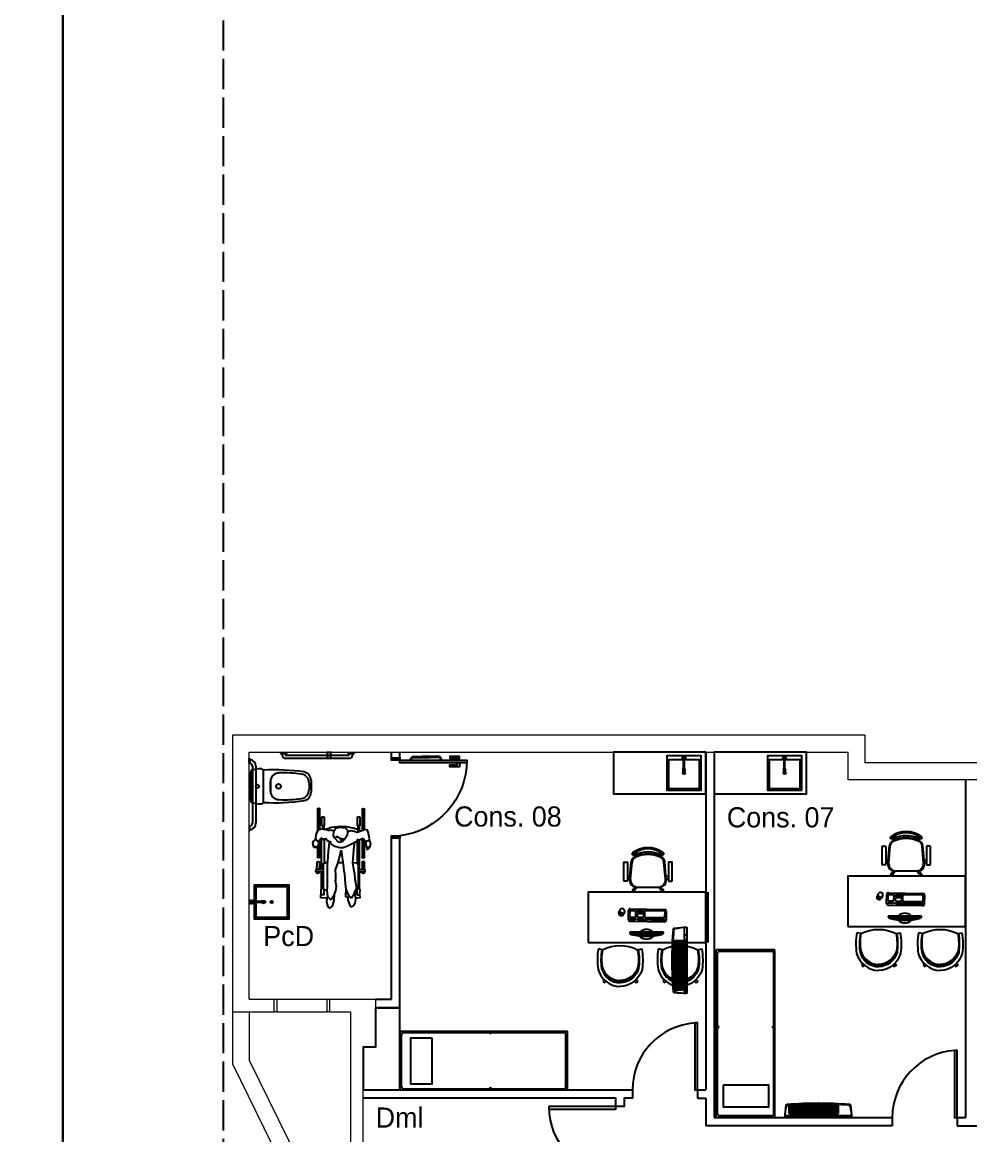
# Model space of a CAD drawing. Extents: x 741 to 1339, y 725 to 848.
# Drawn here: x 1091.43 to 1102.73, y 794.77 to 808.04 of the extents above; entities that cross this region are included whole.
import ezdxf

# ---------------------------------------------------------------- set-up
doc = ezdxf.new("R2010")
doc.units = 0
doc.header["$MEASUREMENT"] = 0
doc.linetypes.add('ACAD_ISO02W100', pattern=[15, 12, -3])
doc.linetypes.add('CONTINU', pattern=[0])
doc.layers.get('0').update_dxf_attribs({"linetype": 'CONTINUOUS'})
for name, color, linetype in [('5', 5, 'CONTINUOUS'), ('Aberturas', 7, 'CONTINUOUS'), ('Cotas', 7, 'CONTINUOUS'), ('Esquadrias', 7, 'CONTINUOUS'), ('Lay Out', 31, 'CONTINUOUS'), ('Layout', 31, 'CONTINUOUS'), ('PAREDES', 7, 'CONTINUOUS'), ('Plantas', 7, 'CONTINUOUS'), ('Prancha', 7, 'CONTINUOUS'), ('Textos', 7, 'CONTINUOUS')]:
    doc.layers.add(name, color=color, linetype=linetype)
doc.layers.add('MARGEM', color=7, linetype='CONTINUOUS', plot=False)
doc.styles.add('PADRAO MK', font='AVGARDN.TTF')

# ---------------------------------------------------------------- blocks, each defined once
blk = doc.blocks.new('A$C4E226C7C')
at = {"layer": 'Lay Out'}
for p, q in [((0, 0), (0.004, 0)), ((0.004, 0), (0.008, 0.002)), ((0.008, 0.002), (0.011, 0.004)), ((0.011, 0.004), (0.015, 0.006)), ((0.015, 0.006), (0.017, 0.01)), ((0.017, 0.01), (0.02, 0.014)), ((0.02, 0.014), (0.021, 0.018)), ((0.021, 0.018), (0.023, 0.014)), ((0.023, 0.014), (0.025, 0.01)), ((0.025, 0.01), (0.028, 0.006)), ((0.028, 0.006), (0.031, 0.004)), ((0.031, 0.004), (0.035, 0.002)), ((0.035, 0.002), (0.038, 0)), ((0.038, 0), (0.042, 0))]:
    blk.add_line(p, q, dxfattribs=at)
blk = doc.blocks.new('A$C3BFA15C2')
at = {"layer": 'Lay Out'}
for p, q in [((0, 0.7), (2, 0.7)), ((0, 0.7), (0, 0)), ((0.021, 0.667), (0.02, 0.662)), ((0.023, 0.671), (0.021, 0.667)), ((0.025, 0.675), (0.023, 0.671)), ((0.028, 0.679), (0.025, 0.675)), ((0.031, 0.681), (0.028, 0.679)), ((0.035, 0.683), (0.031, 0.681)), ((0.039, 0.685), (0.035, 0.683)), ((0.043, 0.685), (0.039, 0.685)), ((0.043, 0.685), (1.058, 0.685)), ((1.101, 0.685), (1.959, 0.685)), ((1.963, 0.685), (1.959, 0.685)), ((1.966, 0.683), (1.963, 0.685)), ((1.97, 0.681), (1.966, 0.683)), ((1.973, 0.679), (1.97, 0.681)), ((1.976, 0.675), (1.973, 0.679)), ((1.978, 0.671), (1.976, 0.675)), ((1.98, 0.667), (1.978, 0.671)), ((1.981, 0.662), (1.98, 0.667)), ((2, 0), (2, 0.7)), ((0.02, 0.662), (0.02, 0.657)), ((0.02, 0.041), (0.02, 0.657)), ((0.385, 0.083), (0.385, 0.616)), ((1.981, 0.657), (1.981, 0.662)), ((1.981, 0.041), (1.981, 0.657)), ((0.02, 0.041), (0.02, 0.037)), ((0.02, 0.037), (0.021, 0.032)), ((0.021, 0.032), (0.023, 0.028)), ((0.023, 0.028), (0.025, 0.024)), ((0.025, 0.024), (0.028, 0.02)), ((0.028, 0.02), (0.031, 0.018)), ((0.031, 0.018), (0.035, 0.016)), ((0.035, 0.016), (0.039, 0.014)), ((0.039, 0.014), (0.043, 0.014)), ((0.043, 0.014), (1.058, 0.014)), ((1.058, 0.014), (1.062, 0.014)), ((1.062, 0.014), (1.066, 0.016)), ((1.066, 0.016), (1.07, 0.018)), ((1.07, 0.018), (1.073, 0.02)), ((1.073, 0.02), (1.076, 0.024)), ((1.076, 0.024), (1.078, 0.028)), ((1.078, 0.028), (1.08, 0.032)), ((1.08, 0.032), (1.081, 0.028)), ((1.081, 0.028), (1.083, 0.024)), ((1.083, 0.024), (1.086, 0.02)), ((1.086, 0.02), (1.09, 0.018)), ((1.09, 0.018), (1.093, 0.016)), ((1.093, 0.016), (1.097, 0.014)), ((1.097, 0.014), (1.101, 0.014)), ((1.101, 0.014), (1.959, 0.014)), ((1.959, 0.014), (1.963, 0.014)), ((1.963, 0.014), (1.966, 0.016)), ((1.966, 0.016), (1.97, 0.018)), ((1.97, 0.018), (1.973, 0.02)), ((1.973, 0.02), (1.976, 0.024)), ((1.976, 0.024), (1.978, 0.028)), ((1.978, 0.028), (1.98, 0.032)), ((1.98, 0.032), (1.981, 0.037)), ((1.981, 0.037), (1.981, 0.041)), ((0, 0), (2, 0))]:
    blk.add_line(p, q, dxfattribs=at)
blk.add_lwpolyline([(0.385, 0.616), (0.125, 0.616), (0.125, 0.072), (0.385, 0.072)], close=True, dxfattribs=at)
at = {"layer": 'Cotas', "color": 8, "xscale": -1, "rotation": 180}
blk.add_blockref('A$C4E226C7C', (1.058, 0.685), dxfattribs=at)
blk = doc.blocks.new('A$C02FB38B1')
at = {"layer": 'Layout'}
for p, q in [((0.173, 0.572), (0.173, 0.537)), ((0.393, 0.577), (0.178, 0.577)), ((0.178, 0.532), (0.393, 0.532)), ((0.34, 0.503), (0.34, 0.532)), ((0.37, 0.505), (0.37, 0.532)), ((0.398, 0.537), (0.398, 0.572)), ((0.386, 0.507), (0.168, 0.488)), ((0.376, 0.497), (0.172, 0.478)), ((0.47, 0.435), (0.489, 0.451)), ((0.47, 0.416), (0.499, 0.44)), ((0.47, 0.149), (0.47, 0.428)), ((0.489, 0.451), (0.49, 0.45)), ((0.496, 0.46), (0.514, 0.475)), ((0.497, 0.441), (0.499, 0.44)), ((0.508, 0.445), (0.526, 0.46)), ((0.074, 0.306), (0.05, 0.306)), ((0.074, 0.271), (0.05, 0.271)), ((0.47, 0.161), (0.499, 0.137)), ((0.47, 0.141), (0.489, 0.125)), ((0.497, 0.135), (0.499, 0.137)), ((0.386, 0.069), (0.168, 0.089)), ((0.376, 0.08), (0.172, 0.099)), ((0.173, 0.005), (0.173, 0.04)), ((0.178, 0.045), (0.393, 0.045)), ((0.393, 0), (0.178, 0)), ((0.34, 0.073), (0.34, 0.045)), ((0.37, 0.071), (0.37, 0.045)), ((0.398, 0.04), (0.398, 0.005)), ((0.489, 0.125), (0.49, 0.127)), ((0.496, 0.117), (0.514, 0.102)), ((0.508, 0.131), (0.526, 0.116))]:
    blk.add_line(p, q, dxfattribs=at)
for centre in [(0.497, 0.448), (0.497, 0.128)]:
    blk.add_circle(centre, 0.005, dxfattribs=at)
for centre, radius, start, end in [((0.178, 0.572), 0.005, 90, 180), ((0.178, 0.537), 0.005, 180, 270), ((0.393, 0.572), 0.005, 0, 90), ((0.393, 0.537), 0.005, 270, 0), ((0.305, 0.288), 0.305, 144.1238, 215.8762), ((0.305, 0.288), 0.29, 144.1442, 215.8558), ((0.305, 0.288), 0.29, 144.1442, 215.8558), ((0.412, 0.288), 0.362, 153.2374, 206.7626), ((0.412, 0.288), 0.362, 153.2374, 206.7626), ((0.08, 0.451), 0.0275, 115.1455, 143.4571), ((0.074, 0.47), 0.00782, 299.8109, 135.3255), ((0.08, 0.451), 0.0125, 115.1455, 143.1301), ((0.08, 0.451), 0.0125, 115.1455, 143.1301), ((0.436, 0.288), 0.362, 153.6047, 206.3953), ((0.079, 0.453), 0.01, 350.3294, 115.1455), ((0.079, 0.453), 0.01, 350.3294, 115.1455), ((0.445, 0.288), 0.362, 155.7361, 204.2639), ((0.174, 0.418), 0.07, 95.1212, 153.6047), ((0.178, 0.408), 0.07, 95.2999, 155.7361), ((0.381, 0.408), 0.0887, 5.5925, 93.2522), ((0.39, 0.428), 0.08, 0, 92.5692), ((0.498, 0.449), 0.0075, 171.6405, 268.0199), ((0.511, 0.46), 0.015, 231.4636, 207.2839), ((0.178, 0.168), 0.07, 204.2639, 264.7001), ((0.381, 0.168), 0.0887, 266.7478, 354.4075), ((0.39, 0.149), 0.08, 267.4308, 0), ((0.498, 0.128), 0.0075, 91.9801, 188.3595), ((0.08, 0.126), 0.0275, 216.5429, 244.8545), ((0.074, 0.106), 0.00782, 224.6745, 60.1891), ((0.08, 0.126), 0.0125, 216.8699, 244.8545), ((0.08, 0.126), 0.0125, 216.8699, 244.8545), ((0.079, 0.124), 0.01, 244.8545, 9.6706), ((0.079, 0.124), 0.01, 244.8545, 9.6706), ((0.174, 0.158), 0.07, 206.3953, 264.8788), ((0.178, 0.04), 0.005, 90, 180), ((0.178, 0.005), 0.005, 180, 270), ((0.393, 0.04), 0.005, 0, 90), ((0.393, 0.005), 0.005, 270, 0), ((0.511, 0.117), 0.015, 152.7161, 128.5364)]:
    blk.add_arc(centre, radius, start, end, dxfattribs=at)
blk = doc.blocks.new('computerr')
at = {"layer": 'Lay Out', "ltscale": 0.6}
h = blk.add_hatch(dxfattribs=at)
h.set_pattern_fill('ANSI31', color=256, scale=0.07, angle=45, style=0)
h.set_pattern_definition([(90, (8.432981, 4.289497), (-0.00875, 9e-19), [])])
h.paths.add_polyline_path([(36.256, -1.485), (36.629, -1.485, 0.133994)])
for p, q in [((36.242, -1.5), (36.256, -1.485)), ((36.642, -1.5), (36.242, -1.5)), ((36.242, -1.5), (36.242, -1.51)), ((36.242, -1.51), (36.642, -1.51)), ((36.256, -1.485), (36.629, -1.485)), ((36.642, -1.5), (36.629, -1.485)), ((36.642, -1.51), (36.642, -1.5)), ((36.207, -1.762), (36.209, -1.651)), ((36.225, -1.764), (36.227, -1.681)), ((36.227, -1.666), (36.227, -1.652)), ((36.227, -1.652), (36.552, -1.658)), ((36.552, -1.672), (36.227, -1.666)), ((36.227, -1.681), (36.465, -1.685)), ((36.23, -1.632), (36.64, -1.639)), ((36.465, -1.685), (36.464, -1.768)), ((36.48, -1.731), (36.481, -1.686)), ((36.481, -1.686), (36.552, -1.687)), ((36.552, -1.687), (36.551, -1.732)), ((36.552, -1.658), (36.552, -1.672)), ((36.574, -1.768), (36.575, -1.687)), ((36.575, -1.673), (36.576, -1.658)), ((36.642, -1.674), (36.575, -1.673)), ((36.575, -1.687), (36.642, -1.689)), ((36.576, -1.658), (36.642, -1.66)), ((36.642, -1.689), (36.64, -1.77)), ((36.642, -1.66), (36.642, -1.674)), ((36.659, -1.66), (36.657, -1.77)), ((36.707, -1.75), (36.72, -1.725)), ((36.749, -1.708), (36.733, -1.74)), ((36.768, -1.717), (36.753, -1.749)), ((36.464, -1.768), (36.225, -1.764)), ((36.637, -1.79), (36.227, -1.782)), ((36.551, -1.732), (36.48, -1.731)), ((36.48, -1.745), (36.551, -1.746)), ((36.48, -1.745), (36.48, -1.769)), ((36.55, -1.77), (36.48, -1.769)), ((36.551, -1.746), (36.55, -1.77)), ((36.64, -1.77), (36.574, -1.768)), ((36.77, -1.758), (36.716, -1.732)), ((36.761, -1.776), (36.773, -1.751))]:
    blk.add_line(p, q, dxfattribs=at)
for centre, radius, start, end in [((36.411, -1.497), 0.059, 137.5629, 145.9179), ((36.442, -1.543), 0.114, 48.6233, 131.3767), ((36.474, -1.497), 0.059, 34.0821, 42.4371), ((36.442, -2.169), 0.709, 74.7363, 105.2637), ((36.411, -1.476), 0.059, 215.2227, 222.4371), ((36.442, -1.43), 0.114, 228.6233, 311.3767), ((36.474, -1.476), 0.059, 317.5629, 324.7773), ((36.474, -1.497), 0.059, 19.4175, 20.0563), ((36.229, -1.652), 0.02, 88.9518, 178.9518), ((36.639, -1.659), 0.02, 358.9518, 88.9518), ((36.746, -1.738), 0.03, 334.0346, 154.0346), ((36.227, -1.762), 0.02, 178.9518, 268.9518), ((36.637, -1.77), 0.02, 268.9518, 358.9518), ((36.734, -1.763), 0.03, 154.0346, 334.0346)]:
    blk.add_arc(centre, radius, start, end, dxfattribs=at)
blk = doc.blocks.new('2536')
at = {"layer": 'Lay Out', "ltscale": 0.6}
for p, q in [((34.247, -29.07), (34.231, -29.054)), ((34.267, -29.052), (34.253, -29.035)), ((34.614, -29.052), (34.627, -29.035)), ((34.634, -29.07), (34.649, -29.054)), ((34.288, -29.112), (34.282, -29.106)), ((34.304, -29.098), (34.298, -29.091)), ((34.576, -29.098), (34.582, -29.091)), ((34.592, -29.112), (34.599, -29.106)), ((34.226, -29.43), (34.177, -29.441)), ((34.645, -29.43), (34.694, -29.441))]:
    blk.add_line(p, q, dxfattribs=at)
for points in [[(34.177, -29.441, -0.08651), (34.174, -29.194, -0.333303), (34.435, -28.991, -0.330827)], [(34.219, -29.431, -0.084492), (34.216, -29.205, -0.332034), (34.436, -29.034, -0.328672)], [(34.212, -29.336, -0.041347), (34.223, -29.226, -0.331795), (34.436, -29.061, 138.320634)], [(34.226, -29.43, -0.084125), (34.223, -29.206, -0.331795), (34.436, -29.041, 139.306789)], [(34.231, -29.054, -0.024394), (34.253, -29.035, -0.334398)], [(34.652, -29.431, 0.084492), (34.656, -29.205, 0.332034), (34.436, -29.034, 0.328672)], [(34.645, -29.43, 0.084125), (34.649, -29.206, 0.331795), (34.436, -29.041, -139.306841)], [(34.66, -29.336, 0.041347), (34.649, -29.226, 0.331795), (34.436, -29.061, -138.320634)], [(34.694, -29.441, 0.08651), (34.698, -29.194, 0.333303), (34.437, -28.991, 0.330827)], [(34.649, -29.054, 0.024394), (34.627, -29.035, 0.334398)], [(34.288, -29.112, -0.017746), (34.304, -29.098, -0.334398)], [(34.592, -29.112, 0.017746), (34.576, -29.098, 0.334398)], [(34.226, -29.43, 0.240642), (34.645, -29.43, 0.685149)]]:
    blk.add_lwpolyline(points, format="xyb", dxfattribs=at)
blk = doc.blocks.new('cad')
at = {"layer": 'Lay Out'}
for p, q in [((3154.795, 1102.548), (3154.811, 1102.605)), ((3154.811, 1102.605), (3154.824, 1102.617)), ((3154.824, 1102.617), (3154.835, 1102.618)), ((3154.835, 1102.618), (3154.852, 1102.604)), ((3154.852, 1102.604), (3154.868, 1102.585)), ((3155.068, 1102.577), (3155.083, 1102.598)), ((3155.083, 1102.598), (3155.097, 1102.602)), ((3155.097, 1102.602), (3155.12, 1102.589)), ((3155.12, 1102.589), (3155.136, 1102.56)), ((3154.726, 1102.495), (3154.727, 1102.459)), ((3154.727, 1102.495), (3154.803, 1102.492)), ((3154.765, 1102.46), (3154.727, 1102.459)), ((3154.729, 1102.459), (3154.728, 1102.398)), ((3154.765, 1102.46), (3154.764, 1102.401)), ((3154.799, 1102.499), (3154.795, 1102.548)), ((3154.798, 1102.407), (3154.806, 1102.479)), ((3154.807, 1102.48), (3154.799, 1102.499)), ((3154.806, 1102.479), (3154.84, 1102.518)), ((3154.84, 1102.518), (3154.86, 1102.505)), ((3154.86, 1102.505), (3154.881, 1102.471)), ((3154.868, 1102.585), (3154.885, 1102.529)), ((3154.881, 1102.471), (3154.906, 1102.413)), ((3154.885, 1102.529), (3154.882, 1102.47)), ((3154.884, 1102.518), (3154.887, 1102.457)), ((3155.029, 1102.49), (3155.025, 1102.483)), ((3155.025, 1102.483), (3155.025, 1102.451)), ((3155.051, 1102.492), (3155.029, 1102.49)), ((3155.033, 1102.414), (3155.059, 1102.476)), ((3155.049, 1102.495), (3155.05, 1102.523)), ((3155.059, 1102.474), (3155.049, 1102.495)), ((3155.05, 1102.523), (3155.068, 1102.577)), ((3155.059, 1102.476), (3155.09, 1102.497)), ((3155.09, 1102.497), (3155.118, 1102.455)), ((3155.138, 1102.468), (3155.132, 1102.428)), ((3155.136, 1102.56), (3155.142, 1102.514)), ((3155.142, 1102.514), (3155.138, 1102.468)), ((3155.191, 1102.5), (3155.141, 1102.497)), ((3155.159, 1102.462), (3155.158, 1102.402)), ((3155.159, 1102.462), (3155.189, 1102.462)), ((3155.189, 1102.454), (3155.191, 1102.5)), ((3154.728, 1102.398), (3154.735, 1102.387)), ((3154.734, 1102.389), (3154.734, 1102.188)), ((3154.735, 1102.387), (3154.752, 1102.383)), ((3154.752, 1102.384), (3154.76, 1102.387)), ((3154.752, 1102.094), (3154.752, 1102.384)), ((3154.76, 1102.387), (3154.764, 1102.401)), ((3154.764, 1102.401), (3154.798, 1102.402)), ((3154.8, 1102.369), (3154.798, 1102.407)), ((3154.802, 1102.185), (3154.8, 1102.369)), ((3154.914, 1102.356), (3154.902, 1102.294)), ((3154.906, 1102.413), (3154.914, 1102.356)), ((3155.01, 1102.211), (3155.018, 1102.329)), ((3155.018, 1102.329), (3155.024, 1102.389)), ((3155.024, 1102.389), (3155.033, 1102.414)), ((3155.025, 1102.451), (3155.029, 1102.402)), ((3155.118, 1102.455), (3155.137, 1102.419)), ((3155.154, 1102.38), (3155.135, 1102.277)), ((3155.137, 1102.419), (3155.149, 1102.388)), ((3155.143, 1102.404), (3155.158, 1102.405)), ((3155.149, 1102.388), (3155.154, 1102.38)), ((3155.158, 1102.402), (3155.165, 1102.388)), ((3155.165, 1102.388), (3155.177, 1102.386)), ((3155.171, 1102.093), (3155.171, 1102.388)), ((3155.177, 1102.386), (3155.191, 1102.393)), ((3155.191, 1102.393), (3155.189, 1102.456)), ((3155.189, 1102.392), (3155.189, 1102.188)), ((3154.675, 1102.192), (3154.675, 1102.188)), ((3154.704, 1102.188), (3154.704, 1102.194)), ((3154.904, 1102.223), (3154.899, 1102.164)), ((3154.902, 1102.294), (3154.904, 1102.283)), ((3154.904, 1102.283), (3154.904, 1102.223)), ((3155, 1102.178), (3155.01, 1102.211)), ((3155.131, 1102.215), (3155.124, 1102.18)), ((3155.137, 1102.26), (3155.131, 1102.215)), ((3155.135, 1102.277), (3155.137, 1102.26)), ((3155.22, 1102.188), (3155.22, 1102.192)), ((3155.248, 1102.192), (3155.248, 1102.188)), ((3154.668, 1102.188), (3154.67, 1102.158)), ((3154.752, 1102.188), (3154.668, 1102.188)), ((3154.735, 1102.158), (3154.67, 1102.158)), ((3154.677, 1102.158), (3154.681, 1102.076)), ((3154.709, 1102.077), (3154.705, 1102.158)), ((3154.735, 1102.158), (3154.735, 1101.79)), ((3154.743, 1102.093), (3154.735, 1102.089)), ((3154.756, 1102.093), (3154.743, 1102.093)), ((3154.765, 1102.089), (3154.756, 1102.093)), ((3154.765, 1101.801), (3154.765, 1102.089)), ((3154.801, 1102.079), (3154.765, 1102.079)), ((3154.8, 1102.082), (3154.802, 1102.185)), ((3154.806, 1102.065), (3154.8, 1102.082)), ((3154.813, 1101.94), (3154.806, 1102.065)), ((3154.899, 1102.164), (3154.931, 1102.075)), ((3154.989, 1102.079), (3154.93, 1102.079)), ((3154.931, 1102.075), (3154.954, 1101.999)), ((3154.97, 1101.928), (3154.995, 1102.129)), ((3154.995, 1102.129), (3155, 1102.178)), ((3155.124, 1102.18), (3155.108, 1102.079)), ((3155.159, 1102.081), (3155.108, 1102.08)), ((3155.108, 1102.079), (3155.123, 1101.88)), ((3155.159, 1102.089), (3155.167, 1102.093)), ((3155.159, 1101.81), (3155.159, 1102.089)), ((3155.167, 1102.093), (3155.18, 1102.093)), ((3155.171, 1102.188), (3155.255, 1102.188)), ((3155.18, 1102.093), (3155.189, 1102.089)), ((3155.189, 1102.158), (3155.255, 1102.158)), ((3155.189, 1102.158), (3155.189, 1101.808)), ((3155.22, 1102.075), (3155.22, 1102.158)), ((3155.248, 1102.158), (3155.248, 1102.075)), ((3155.255, 1102.188), (3155.255, 1102.158)), ((3154.686, 1101.886), (3154.686, 1102.004)), ((3154.715, 1102.004), (3154.715, 1101.8)), ((3154.822, 1101.882), (3154.813, 1101.94)), ((3154.954, 1101.999), (3154.97, 1101.928)), ((3155.218, 1101.797), (3155.218, 1102.007)), ((3155.247, 1102.007), (3155.247, 1101.811)), ((3154.642, 1101.894), (3154.631, 1101.845)), ((3154.631, 1101.845), (3154.637, 1101.82)), ((3154.637, 1101.82), (3154.665, 1101.787)), ((3154.652, 1101.899), (3154.642, 1101.894)), ((3154.665, 1101.881), (3154.652, 1101.899)), ((3154.671, 1101.887), (3154.665, 1101.881)), ((3154.665, 1101.787), (3154.671, 1101.807)), ((3154.686, 1101.904), (3154.671, 1101.9)), ((3154.671, 1101.9), (3154.671, 1101.887)), ((3154.671, 1101.807), (3154.686, 1101.82)), ((3154.697, 1101.853), (3154.686, 1101.888)), ((3154.686, 1101.82), (3154.698, 1101.822)), ((3154.693, 1101.821), (3154.697, 1101.853)), ((3154.728, 1101.784), (3154.698, 1101.822)), ((3154.765, 1101.807), (3154.727, 1101.785)), ((3154.762, 1101.802), (3154.743, 1101.794)), ((3154.786, 1101.792), (3154.762, 1101.802)), ((3154.803, 1101.812), (3154.781, 1101.787)), ((3154.823, 1101.824), (3154.803, 1101.812)), ((3154.827, 1101.826), (3154.822, 1101.884)), ((3154.848, 1101.833), (3154.823, 1101.824)), ((3154.858, 1101.863), (3154.841, 1101.831)), ((3154.893, 1101.886), (3154.858, 1101.863)), ((3154.953, 1101.898), (3154.893, 1101.886)), ((3154.935, 1101.833), (3154.893, 1101.785)), ((3154.955, 1101.835), (3154.935, 1101.833)), ((3154.993, 1101.899), (3154.953, 1101.898)), ((3154.974, 1101.828), (3154.955, 1101.835)), ((3154.982, 1101.797), (3154.955, 1101.789)), ((3154.993, 1101.816), (3154.974, 1101.828)), ((3155.004, 1101.795), (3154.982, 1101.797)), ((3155.038, 1101.886), (3154.993, 1101.899)), ((3155.011, 1101.792), (3154.993, 1101.816)), ((3155.016, 1101.79), (3155.004, 1101.795)), ((3155.13, 1101.835), (3155.038, 1101.886)), ((3155.122, 1101.884), (3155.133, 1101.833)), ((3155.154, 1101.817), (3155.13, 1101.835)), ((3155.169, 1101.794), (3155.154, 1101.817)), ((3155.182, 1101.81), (3155.16, 1101.81)), ((3155.233, 1101.79), (3155.182, 1101.81)), ((3155.259, 1101.828), (3155.233, 1101.79)), ((3155.291, 1101.817), (3155.259, 1101.828)), ((3155.263, 1101.866), (3155.275, 1101.898)), ((3155.264, 1101.827), (3155.263, 1101.866)), ((3155.275, 1101.898), (3155.276, 1101.917)), ((3155.276, 1101.917), (3155.288, 1101.921)), ((3155.292, 1101.915), (3155.288, 1101.921)), ((3155.304, 1101.804), (3155.291, 1101.817)), ((3155.292, 1101.915), (3155.295, 1101.887)), ((3155.295, 1101.887), (3155.306, 1101.887)), ((3155.297, 1101.903), (3155.315, 1101.882)), ((3155.321, 1101.841), (3155.303, 1101.805)), ((3155.303, 1101.805), (3155.306, 1101.79)), ((3155.315, 1101.882), (3155.321, 1101.841)), ((3154.665, 1101.787), (3154.669, 1101.743)), ((3154.669, 1101.743), (3154.696, 1101.687)), ((3154.686, 1101.44), (3154.686, 1101.708)), ((3154.696, 1101.687), (3154.737, 1101.674)), ((3154.715, 1101.681), (3154.715, 1101.44)), ((3154.737, 1101.674), (3154.822, 1101.69)), ((3154.744, 1101.638), (3154.744, 1101.675)), ((3154.761, 1101.638), (3154.761, 1101.679)), ((3154.855, 1101.659), (3154.784, 1101.683)), ((3154.813, 1101.692), (3154.847, 1101.685)), ((3154.847, 1101.685), (3154.885, 1101.696)), ((3154.893, 1101.785), (3154.876, 1101.756)), ((3154.876, 1101.756), (3154.88, 1101.703)), ((3154.88, 1101.703), (3154.906, 1101.666)), ((3154.904, 1101.776), (3154.887, 1101.774)), ((3154.923, 1101.765), (3154.904, 1101.776)), ((3154.906, 1101.666), (3154.951, 1101.653)), ((3154.955, 1101.789), (3154.923, 1101.765)), ((3155.012, 1101.657), (3155.029, 1101.675)), ((3155.039, 1101.751), (3155.016, 1101.79)), ((3155.029, 1101.675), (3155.045, 1101.688)), ((3155.107, 1101.664), (3155.034, 1101.651)), ((3155.044, 1101.714), (3155.039, 1101.751)), ((3155.045, 1101.688), (3155.044, 1101.714)), ((3155.086, 1101.699), (3155.044, 1101.709)), ((3155.127, 1101.704), (3155.086, 1101.699)), ((3155.169, 1101.682), (3155.107, 1101.664)), ((3155.164, 1101.72), (3155.127, 1101.704)), ((3155.172, 1101.712), (3155.164, 1101.72)), ((3155.169, 1101.639), (3155.169, 1101.716)), ((3155.26, 1101.682), (3155.172, 1101.712)), ((3155.185, 1101.638), (3155.185, 1101.708)), ((3155.218, 1101.444), (3155.218, 1101.697)), ((3155.247, 1101.687), (3155.247, 1101.444)), ((3155.28, 1101.691), (3155.26, 1101.682)), ((3155.292, 1101.708), (3155.28, 1101.691)), ((3155.306, 1101.79), (3155.292, 1101.708)), ((3154.738, 1101.638), (3154.738, 1101.529)), ((3154.766, 1101.638), (3154.738, 1101.638)), ((3154.738, 1101.529), (3154.766, 1101.529)), ((3154.766, 1101.529), (3154.766, 1101.638)), ((3154.96, 1101.647), (3154.855, 1101.659)), ((3154.951, 1101.653), (3154.979, 1101.653)), ((3155.034, 1101.651), (3154.96, 1101.647)), ((3154.979, 1101.653), (3154.993, 1101.657)), ((3154.993, 1101.657), (3155.012, 1101.657)), ((3155.163, 1101.638), (3155.163, 1101.529)), ((3155.191, 1101.638), (3155.163, 1101.638)), ((3155.163, 1101.529), (3155.191, 1101.529)), ((3155.191, 1101.529), (3155.191, 1101.638))]:
    blk.add_line(p, q, dxfattribs=at)
for centre, radius, start, end in [((3154.689, 1102.193), 0.0142, 2.6629, 182.6629), ((3155.234, 1102.192), 0.0142, 0, 180), ((3154.695, 1102.076), 0.0142, 182.6629, 2.6629), ((3155.234, 1102.075), 0.0142, 180, 0), ((3154.701, 1102.004), 0.0146, 0, 180), ((3155.233, 1102.007), 0.0146, 0, 180), ((3154.701, 1101.44), 0.0146, 180, 0), ((3155.233, 1101.444), 0.0146, 180, 0)]:
    blk.add_arc(centre, radius, start, end, dxfattribs=at)
blk.add_point((3154.965, 1101.807), dxfattribs=at)
blk = doc.blocks.new('03')
at = {"layer": 'Lay Out'}
for p, q in [((589.03, -874.521), (589.082, -874.521)), ((589.03, -874.561), (589.082, -874.561))]:
    blk.add_line(p, q, dxfattribs=at)
blk.add_lwpolyline([(589.082, -874.517), (589.088, -874.517), (589.088, -874.565), (589.082, -874.565)], close=True, dxfattribs=at)
at = {"layer": 'Lay Out', "color": 3}
blk.add_circle((589.03, -874.541), 0.02, dxfattribs=at)
blk = doc.blocks.new('kk')
at = {"layer": 'Lay Out'}
for p, q in [((968.187, 638.084), (968.187, 637.32)), ((968.243, 638.122), (968.224, 638.122)), ((968.224, 638.084), (968.224, 637.32)), ((968.243, 638.084), (968.224, 638.084)), ((968.262, 638.14), (968.243, 638.14)), ((968.243, 638.14), (968.243, 638.065)), ((968.262, 638.14), (968.243, 638.14)), ((968.262, 638.065), (968.243, 638.065)), ((968.262, 638.065), (968.243, 638.065)), ((968.243, 637.32), (968.224, 637.32)), ((968.243, 637.283), (968.224, 637.283)), ((968.262, 637.339), (968.243, 637.339)), ((968.262, 637.339), (968.243, 637.339)), ((968.243, 637.339), (968.243, 637.264)), ((968.262, 637.264), (968.243, 637.264)), ((968.262, 637.264), (968.243, 637.264))]:
    blk.add_line(p, q, dxfattribs=at)
for centre, start, end in [((968.224, 638.084), 90, 180), ((968.224, 637.32), 180, 270)]:
    blk.add_arc(centre, 0.0375, start, end, dxfattribs=at)
at = {"layer": 'Plantas'}
blk.add_blockref('03', (379.173, 1512.102), dxfattribs=at)
blk = doc.blocks.new('BAC')
at = {"layer": 'Cotas', "color": 1}
blk.add_circle((116.201, -237.398), 0.0291, dxfattribs=at)
at = {"layer": 'Lay Out'}
for p, q in [((116.13, -237.008), (116.272, -237.008)), ((116.157, -237.033), (116.245, -237.033)), ((116.144, -237.494), (116.258, -237.494)), ((116.258, -237.494), (116.144, -237.494)), ((116.381, -237.575), (116.021, -237.575)), ((115.961, -237.668), (116.641, -237.668)), ((115.961, -237.708), (116.641, -237.708)), ((116.369, -237.728), (116.033, -237.728))]:
    blk.add_line(p, q, dxfattribs=at)
for points in [[(115.871, -237.738), (115.931, -237.738), (115.931, -237.748), (115.871, -237.748)], [(116.731, -237.738), (116.671, -237.738), (116.671, -237.748), (116.731, -237.748)]]:
    blk.add_lwpolyline(points, close=True, dxfattribs=at)
blk.add_circle((116.201, -237.65), 0.0212, dxfattribs=at)
for centre, radius, start, end in [((116.021, -237.605), 0.03, 90, 185.3399), ((116.381, -237.605), 0.03, 354.6601, 90), ((116.381, -237.605), 0.03, 353.4274, 65.6118), ((115.961, -237.748), 0.08, 90, 172.8192), ((115.961, -237.748), 0.04, 90, 165.5225), ((116.033, -237.698), 0.03, 189.0382, 270), ((116.369, -237.698), 0.03, 270, 350.9618), ((116.641, -237.748), 0.08, 7.1808, 90), ((116.641, -237.748), 0.04, 14.4775, 90)]:
    blk.add_arc(centre, radius, start, end, dxfattribs=at)
for centre, major_axis, ratio, start_param, end_param in [((117.479, -237.397), (-0.083, -1.901), 0.774184, 4.58426, 4.841118), ((116.13, -237.11), (-0.0718, -0.0718), 1, 3.926991, 5.313131), ((116.747, -237.292), (-0.052, -0.995), 0.707908, 4.57477, 4.850008), ((116.157, -237.135), (-0.0718, 0.0718), 1, 5.497787, 6.90906), ((116.245, -237.135), (-0.0718, -0.0718), 1, 2.515718, 3.926991), ((116.272, -237.11), (-0.0718, 0.0718), 1, 4.111647, 5.497787), ((115.655, -237.292), (0.052, -0.995), 0.707908, 1.433177, 1.708416), ((114.923, -237.397), (0.083, -1.901), 0.774184, 1.442067, 1.698925), ((114.923, -237.397), (0.083, -1.901), 0.774184, 1.442067, 1.698925), ((114.923, -237.397), (0.083, -1.901), 0.774184, 1.442067, 1.698925), ((114.923, -237.397), (0.083, -1.901), 0.774184, 1.442067, 1.698925), ((114.923, -237.397), (0.083, -1.901), 0.774184, 1.442067, 1.698925), ((114.923, -237.397), (0.083, -1.901), 0.774184, 1.442067, 1.698925), ((116.144, -237.393), (-0.0718, -0.0718), 1, -0.795696, 0.785398), ((116.258, -237.393), (-0.0718, 0.0718), 1, 2.356194, 3.937288), ((116.258, -237.393), (-0.0718, 0.0718), 1, 2.356194, 3.937288), ((116.258, -237.393), (-0.0718, 0.0718), 1, 2.356194, 3.937288), ((116.258, -237.393), (-0.0718, 0.0718), 1, 2.356194, 3.937288), ((116.258, -237.393), (-0.0718, 0.0718), 1, 2.356194, 3.937288), ((116.258, -237.393), (-0.0718, 0.0718), 1, 2.356194, 3.937288), ((116.258, -237.393), (-0.0718, 0.0718), 1, 2.356194, 3.937288), ((116.258, -237.393), (-0.0718, 0.0718), 1, 2.356194, 3.937288), ((116.258, -237.393), (-0.0718, 0.0718), 1, 2.356194, 3.937288), ((116.258, -237.393), (-0.0718, 0.0718), 1, 2.356194, 3.937288), ((116.258, -237.393), (-0.0718, 0.0718), 1, 2.356194, 3.937288), ((116.258, -237.393), (-0.0718, 0.0718), 1, 2.356194, 3.937288), ((116.258, -237.393), (-0.0718, 0.0718), 1, 2.356194, 3.937288), ((116.258, -237.393), (-0.0718, 0.0718), 1, 2.356194, 3.937288), ((116.258, -237.393), (-0.0718, 0.0718), 1, 2.356194, 3.937288), ((116.258, -237.393), (-0.0718, 0.0718), 1, 2.356194, 3.937288), ((116.258, -237.393), (-0.0718, 0.0718), 1, 2.356194, 3.937288), ((116.258, -237.393), (-0.0718, 0.0718), 1, 2.356194, 3.937288), ((116.258, -237.393), (-0.0718, 0.0718), 1, 2.356194, 3.937288), ((116.258, -237.393), (-0.0718, 0.0718), 1, 2.356194, 3.937288), ((116.258, -237.393), (-0.0718, 0.0718), 1, 2.356194, 3.937288), ((116.258, -237.393), (-0.0718, 0.0718), 1, 2.356194, 3.937288), ((116.258, -237.393), (-0.0718, 0.0718), 1, 2.356194, 3.937288), ((116.258, -237.393), (-0.0718, 0.0718), 1, 2.356194, 3.937288), ((116.258, -237.393), (-0.0718, 0.0718), 1, 2.356194, 3.937288), ((116.258, -237.393), (-0.0718, 0.0718), 1, 2.356194, 3.937288), ((116.258, -237.393), (-0.0718, 0.0718), 1, 2.356194, 3.937288), ((116.258, -237.393), (-0.0718, 0.0718), 1, 2.356194, 3.937288), ((116.258, -237.393), (-0.0718, 0.0718), 1, 2.356194, 3.937288), ((116.258, -237.393), (-0.0718, 0.0718), 1, 2.356194, 3.937288), ((116.258, -237.393), (-0.0718, 0.0718), 1, 2.356194, 3.937288), ((116.258, -237.393), (-0.0718, 0.0718), 1, 2.356194, 3.937288), ((116.258, -237.393), (-0.0718, 0.0718), 1, 2.356194, 3.937288), ((116.258, -237.393), (-0.0718, 0.0718), 1, 2.356194, 3.937288), ((116.258, -237.393), (-0.0718, 0.0718), 1, 2.356194, 3.937288), ((116.258, -237.393), (-0.0718, 0.0718), 1, 2.356194, 3.937288), ((116.258, -237.393), (-0.0718, 0.0718), 1, 2.356194, 3.937288), ((116.258, -237.393), (-0.0718, 0.0718), 1, 2.356194, 3.937288), ((116.258, -237.393), (-0.0718, 0.0718), 1, 2.356194, 3.937288), ((116.258, -237.393), (-0.0718, 0.0718), 1, 2.356194, 3.937288), ((116.258, -237.393), (-0.0718, 0.0718), 1, 2.356194, 3.937288), ((116.258, -237.393), (-0.0718, 0.0718), 1, 2.356194, 3.937288), ((116.258, -237.393), (-0.0718, 0.0718), 1, 2.356194, 3.937288), ((116.258, -237.393), (-0.0718, 0.0718), 1, 2.356194, 3.937288), ((116.258, -237.393), (-0.0718, 0.0718), 1, 2.356194, 3.937288), ((116.258, -237.393), (-0.0718, 0.0718), 1, 2.356194, 3.937288), ((116.258, -237.393), (-0.0718, 0.0718), 1, 2.356194, 3.937288), ((116.258, -237.393), (-0.0718, 0.0718), 1, 2.356194, 3.937288), ((116.258, -237.393), (-0.0718, 0.0718), 1, 2.356194, 3.937288), ((116.258, -237.393), (-0.0718, 0.0718), 1, 2.356194, 3.937288), ((116.258, -237.393), (-0.0718, 0.0718), 1, 2.356194, 3.937288), ((116.258, -237.393), (-0.0718, 0.0718), 1, 2.356194, 3.937288), ((116.258, -237.393), (-0.0718, 0.0718), 1, 2.356194, 3.937288), ((116.258, -237.393), (-0.0718, 0.0718), 1, 2.356194, 3.937288), ((116.258, -237.393), (-0.0718, 0.0718), 1, 2.356194, 3.937288), ((116.258, -237.393), (-0.0718, 0.0718), 1, 2.356194, 3.937288), ((116.258, -237.393), (-0.0718, 0.0718), 1, 2.356194, 3.937288), ((116.258, -237.393), (-0.0718, 0.0718), 1, 2.356194, 3.937288), ((116.258, -237.393), (-0.0718, 0.0718), 1, 2.356194, 3.937288), ((116.258, -237.393), (-0.0718, 0.0718), 1, 2.356194, 3.937288), ((116.258, -237.393), (-0.0718, 0.0718), 1, 2.356194, 3.937288), ((116.258, -237.393), (-0.0718, 0.0718), 1, 2.356194, 3.937288), ((116.258, -237.393), (-0.0718, 0.0718), 1, 2.356194, 3.937288), ((116.258, -237.393), (-0.0718, 0.0718), 1, 2.356194, 3.937288), ((116.258, -237.393), (-0.0718, 0.0718), 1, 2.356194, 3.937288), ((116.258, -237.393), (-0.0718, 0.0718), 1, 2.356194, 3.937288), ((116.258, -237.393), (-0.0718, 0.0718), 1, 2.356194, 3.937288), ((116.258, -237.393), (-0.0718, 0.0718), 1, 2.356194, 3.937288), ((116.258, -237.393), (-0.0718, 0.0718), 1, 2.356194, 3.937288), ((116.258, -237.393), (-0.0718, 0.0718), 1, 2.356194, 3.937288), ((116.258, -237.393), (-0.0718, 0.0718), 1, 2.356194, 3.937288), ((116.258, -237.393), (-0.0718, 0.0718), 1, 2.356194, 3.937288), ((116.258, -237.393), (-0.0718, 0.0718), 1, 2.356194, 3.937288), ((116.258, -237.393), (-0.0718, 0.0718), 1, 2.356194, 3.937288), ((116.258, -237.393), (-0.0718, 0.0718), 1, 2.356194, 3.937288), ((116.258, -237.393), (-0.0718, 0.0718), 1, 2.356194, 3.937288), ((116.258, -237.393), (-0.0718, 0.0718), 1, 2.356194, 3.937288), ((116.258, -237.393), (-0.0718, 0.0718), 1, 2.356194, 3.937288), ((116.258, -237.393), (-0.0718, 0.0718), 1, 2.356194, 3.937288), ((116.258, -237.393), (-0.0718, 0.0718), 1, 2.356194, 3.937288), ((116.258, -237.393), (-0.0718, 0.0718), 1, 2.356194, 3.937288), ((116.258, -237.393), (-0.0718, 0.0718), 1, 2.356194, 3.937288), ((116.258, -237.393), (-0.0718, 0.0718), 1, 2.356194, 3.937288), ((116.258, -237.393), (-0.0718, 0.0718), 1, 2.356194, 3.937288), ((116.258, -237.393), (-0.0718, 0.0718), 1, 2.356194, 3.937288), ((116.258, -237.393), (-0.0718, 0.0718), 1, 2.356194, 3.937288), ((116.258, -237.393), (-0.0718, 0.0718), 1, 2.356194, 3.937288), ((116.258, -237.393), (-0.0718, 0.0718), 1, 2.356194, 3.937288), ((116.258, -237.393), (-0.0718, 0.0718), 1, 2.356194, 3.937288), ((116.258, -237.393), (-0.0718, 0.0718), 1, 2.356194, 3.937288), ((116.258, -237.393), (-0.0718, 0.0718), 1, 2.356194, 3.937288), ((116.258, -237.393), (-0.0718, 0.0718), 1, 2.356194, 3.937288), ((116.258, -237.393), (-0.0718, 0.0718), 1, 2.356194, 3.937288), ((116.258, -237.393), (-0.0718, 0.0718), 1, 2.356194, 3.937288), ((116.258, -237.393), (-0.0718, 0.0718), 1, 2.356194, 3.937288), ((116.258, -237.393), (-0.0718, 0.0718), 1, 2.356194, 3.937288), ((116.258, -237.393), (-0.0718, 0.0718), 1, 2.356194, 3.937288), ((116.258, -237.393), (-0.0718, 0.0718), 1, 2.356194, 3.937288), ((116.258, -237.393), (-0.0718, 0.0718), 1, 2.356194, 3.937288), ((116.258, -237.393), (-0.0718, 0.0718), 1, 2.356194, 3.937288), ((116.258, -237.393), (-0.0718, 0.0718), 1, 2.356194, 3.937288), ((116.258, -237.393), (-0.0718, 0.0718), 1, 2.356194, 3.937288), ((116.258, -237.393), (-0.0718, 0.0718), 1, 2.356194, 3.937288), ((116.258, -237.393), (-0.0718, 0.0718), 1, 2.356194, 3.937288), ((116.258, -237.393), (-0.0718, 0.0718), 1, 2.356194, 3.937288), ((116.258, -237.393), (-0.0718, 0.0718), 1, 2.356194, 3.937288), ((116.258, -237.393), (-0.0718, 0.0718), 1, 2.356194, 3.937288), ((116.258, -237.393), (-0.0718, 0.0718), 1, 2.356194, 3.937288), ((116.258, -237.393), (-0.0718, 0.0718), 1, 2.356194, 3.937288), ((116.258, -237.393), (-0.0718, 0.0718), 1, 2.356194, 3.937288), ((116.258, -237.393), (-0.0718, 0.0718), 1, 2.356194, 3.937288), ((116.258, -237.393), (-0.0718, 0.0718), 1, 2.356194, 3.937288), ((116.258, -237.393), (-0.0718, 0.0718), 1, 2.356194, 3.937288), ((116.258, -237.393), (-0.0718, 0.0718), 1, 2.356194, 3.937288), ((116.258, -237.393), (-0.0718, 0.0718), 1, 2.356194, 3.937288), ((116.258, -237.393), (-0.0718, 0.0718), 1, 2.356194, 3.937288), ((116.258, -237.393), (-0.0718, 0.0718), 1, 2.356194, 3.937288), ((116.258, -237.393), (-0.0718, 0.0718), 1, 2.356194, 3.937288), ((116.258, -237.393), (-0.0718, 0.0718), 1, 2.356194, 3.937288), ((116.258, -237.393), (-0.0718, 0.0718), 1, 2.356194, 3.937288), ((116.258, -237.393), (-0.0718, 0.0718), 1, 2.356194, 3.937288), ((116.258, -237.393), (-0.0718, 0.0718), 1, 2.356194, 3.937288), ((116.258, -237.393), (-0.0718, 0.0718), 1, 2.356194, 3.937288), ((116.258, -237.393), (-0.0718, 0.0718), 1, 2.356194, 3.937288), ((116.258, -237.393), (-0.0718, 0.0718), 1, 2.356194, 3.937288), ((116.258, -237.393), (-0.0718, 0.0718), 1, 2.356194, 3.937288), ((116.258, -237.393), (-0.0718, 0.0718), 1, 2.356194, 3.937288), ((116.258, -237.393), (-0.0718, 0.0718), 1, 2.356194, 3.937288), ((116.258, -237.393), (-0.0718, 0.0718), 1, 2.356194, 3.937288), ((116.258, -237.393), (-0.0718, 0.0718), 1, 2.356194, 3.937288), ((116.258, -237.393), (-0.0718, 0.0718), 1, 2.356194, 3.937288), ((116.258, -237.393), (-0.0718, 0.0718), 1, 2.356194, 3.937288), ((116.258, -237.393), (-0.0718, 0.0718), 1, 2.356194, 3.937288), ((116.258, -237.393), (-0.0718, 0.0718), 1, 2.356194, 3.937288), ((116.258, -237.393), (-0.0718, 0.0718), 1, 2.356194, 3.937288), ((116.258, -237.393), (-0.0718, 0.0718), 1, 2.356194, 3.937288), ((116.258, -237.393), (-0.0718, 0.0718), 1, 2.356194, 3.937288), ((116.258, -237.393), (-0.0718, 0.0718), 1, 2.356194, 3.937288), ((116.258, -237.393), (-0.0718, 0.0718), 1, 2.356194, 3.937288), ((116.258, -237.393), (-0.0718, 0.0718), 1, 2.356194, 3.937288), ((116.258, -237.393), (-0.0718, 0.0718), 1, 2.356194, 3.937288), ((116.258, -237.393), (-0.0718, 0.0718), 1, 2.356194, 3.937288), ((116.258, -237.393), (-0.0718, 0.0718), 1, 2.356194, 3.937288), ((116.258, -237.393), (-0.0718, 0.0718), 1, 2.356194, 3.937288), ((116.258, -237.393), (-0.0718, 0.0718), 1, 2.356194, 3.937288), ((116.258, -237.393), (-0.0718, 0.0718), 1, 2.356194, 3.937288), ((116.258, -237.393), (-0.0718, 0.0718), 1, 2.356194, 3.937288), ((116.258, -237.393), (-0.0718, 0.0718), 1, 2.356194, 3.937288), ((116.258, -237.393), (-0.0718, 0.0718), 1, 2.356194, 3.937288), ((116.258, -237.393), (-0.0718, 0.0718), 1, 2.356194, 3.937288), ((116.258, -237.393), (-0.0718, 0.0718), 1, 2.356194, 3.937288), ((116.258, -237.393), (-0.0718, 0.0718), 1, 2.356194, 3.937288), ((116.258, -237.393), (-0.0718, 0.0718), 1, 2.356194, 3.937288), ((116.258, -237.393), (-0.0718, 0.0718), 1, 2.356194, 3.937288), ((117.458, -237.471), (-1.042, -1.042), 1, -0.6922, -0.627652), ((114.944, -237.471), (-1.042, 1.042), 1, 3.769245, 3.833792)]:
    blk.add_ellipse(centre, major_axis=major_axis, ratio=ratio, start_param=start_param, end_param=end_param, dxfattribs=at)
blk = doc.blocks.new('torneira 00')
at = {"layer": 'Lay Out'}
for p, q in [((-0.005, -0.139), (-0.005, -0.02)), ((-0.003, -0.139), (-0.003, -0.016)), ((0, -0.138), (0, -0.015)), ((0.004, -0.139), (0.004, -0.017)), ((0.005, -0.139), (0.005, -0.02)), ((-0.002, -0.15), (-0.014, -0.171)), ((0, -0.151), (-0.012, -0.172)), ((-0.009, -0.162), (-0.009, -0.142)), ((-0.009, -0.181), (-0.009, -0.166)), ((-0.007, -0.182), (-0.007, -0.143)), ((-0.006, -0.183), (-0.006, -0.19)), ((-0.005, -0.184), (-0.005, -0.144)), ((0, -0.185), (0, -0.145)), ((0.005, -0.184), (0.005, -0.144)), ((0.006, -0.183), (0.006, -0.19)), ((0.007, -0.182), (0.007, -0.142)), ((0.009, -0.182), (0.009, -0.141))]:
    blk.add_line(p, q, dxfattribs=at)
for centre, radius, start, end in [((0, -0.02), 0.0199, 284.6096, 255.5383), ((0, -0.02), 0.005, 0.2444, 179.7148), ((0, -0.09), 0.005, 0.2444, 179.7148), ((-0.012, -0.171), 0.00109, 176.6381, 310.2917), ((0, -0.18), 0.0119, 241.1536, 298.8464), ((-0.001, -0.151), 0.00127, 11.3567, 115.5731)]:
    blk.add_arc(centre, radius, start, end, dxfattribs=at)
at = {"layer": 'Lay Out', "ltscale": 0.6}
for centre, radius, start, end in [((0, -0.151), 0.0126, 48.0935, 134.6113), ((0, -0.131), 0.0138, 232.8261, 309.8787), ((0, -0.172), 0.0128, 227.2491, 311.4193)]:
    blk.add_arc(centre, radius, start, end, dxfattribs=at)
blk = doc.blocks.new('A$C44D51E71')
at = {"layer": 'Lay Out', "ltscale": 0.6}
for points in [[(0.41, 0.201), (0.41, 0), (0, 0), (0, 0.41), (0.41, 0.41), (0.41, 0.209)], [(0.39, 0.201), (0.39, 0.02), (0.02, 0.02), (0.02, 0.39), (0.39, 0.39), (0.39, 0.209)]]:
    blk.add_lwpolyline(points, dxfattribs=at)
blk.add_circle((0.205, 0.205), 0.0139, dxfattribs=at)
at = {"layer": 'Lay Out', "ltscale": 0.6, "rotation": 270}
blk.add_blockref('torneira 00', (0.469, 0.205), dxfattribs=at)
blk = doc.blocks.new('fjytj')
at = {"layer": 'Lay Out', "ltscale": 0.6}
for points in [[(1233.385, 500.441), (1233.594, 500.441), (1233.594, 500.851), (1233.184, 500.851), (1233.184, 500.441), (1233.385, 500.441)], [(1233.394, 500.491), (1233.574, 500.491), (1233.574, 500.831), (1233.204, 500.831), (1233.204, 500.491), (1233.385, 500.491)]]:
    blk.add_lwpolyline(points, dxfattribs=at)
blk.add_circle((1233.389, 500.646), 0.0139, dxfattribs=at)
at = {"layer": 'Lay Out', "ltscale": 0.6, "extrusion": (0, 0, -1), "zscale": -1, "rotation": 180}
blk.add_blockref('torneira 00', (-1233.389, 500.448), dxfattribs=at)
blk = doc.blocks.new('Layout')
at = {"layer": 'Lay Out', "linetype": 'CONTINU', "ltscale": 0.6}
for points in [[(1153.846, 514.575), (1152.746, 514.575), (1152.746, 514.075), (1153.846, 514.075)], [(1155.046, 514.575), (1153.946, 514.575), (1153.946, 514.075), (1155.046, 514.075)]]:
    blk.add_lwpolyline(points, close=True, dxfattribs=at)
at = {"layer": 'Lay Out'}
for points in [[(1155.543, 512.495), (1155.543, 512.495), (1155.543, 512.495), (1156.946, 512.495), (1156.946, 513.095), (1155.543, 513.095), (1155.543, 512.495)], [(1152.443, 512.304), (1152.443, 512.304), (1152.443, 512.304), (1153.846, 512.304), (1153.846, 512.904), (1152.443, 512.904), (1152.443, 512.304)], [(1150.196, 510.545), (1150.196, 511.525), (1149.906, 511.525), (1149.906, 511.055), (1149.756, 511.055), (1149.756, 510.545), (1150.196, 510.545)]]:
    blk.add_lwpolyline(points, dxfattribs=at)
at = {"layer": 'Cotas'}
for name, p, rotation in [('BAC', (1386.144, 630.367), 270), ('kk', (1786.912, -453.686), 90), ('A$C44D51E71', (1148.871, 512.991), 180)]:
    blk.add_blockref(name, p, dxfattribs=dict(at, rotation=rotation))
at = {"layer": 'Cotas', "xscale": -1, "rotation": 180}
blk.add_blockref('cad', (-2005.474, 1615.332), dxfattribs=at)
at = {"layer": 'Cotas', "color": 8, "rotation": 90}
blk.add_blockref('A$C3BFA15C2', (1154.671, 510.216), dxfattribs=at)
at = {"layer": 'Cotas', "color": 8}
blk.add_blockref('A$C3BFA15C2', (1150.196, 510.545), dxfattribs=at)
at = {"layer": 'Lay Out', "color": 252, "rotation": 270}
for p in [(1155.949, 513.626), (1152.868, 513.434)]:
    blk.add_blockref('A$C02FB38B1', p, dxfattribs=at)
at = {"layer": 'Lay Out', "ltscale": 0.6, "rotation": 180}
for p in [(1192.663, 511.107), (1189.582, 510.915)]:
    blk.add_blockref('computerr', p, dxfattribs=at)
at = {"layer": 'Lay Out', "linetype": 'CONTINU', "xscale": -1, "rotation": 180}
for p in [(1121.472, 482.979), (1122.208, 482.979), (1118.387, 482.787), (1119.103, 482.787)]:
    blk.add_blockref('2536', p, dxfattribs=at)
at = {"layer": 'Prancha', "rotation": 180}
for p in [(2386.975, 1014.971), (2388.175, 1014.971)]:
    blk.add_blockref('fjytj', p, dxfattribs=at)
blk = doc.blocks.new('porta banheiro pcd')
at = {"layer": 'Aberturas', "color": 7, "linetype": 'Continuous'}
for points in [[(1162.207, 512.625), (1162.207, 512.655), (1162.107, 512.655), (1162.107, 512.625), (1162.207, 512.625)], [(1162.207, 511.695), (1162.207, 511.725), (1162.107, 511.725), (1162.107, 511.695), (1162.207, 511.695)]]:
    blk.add_lwpolyline(points, dxfattribs=at)
at = {"layer": 'Cotas'}
for points in [[(1162.207, 511.725), (1163.007, 511.725), (1163.007, 511.755), (1162.207, 511.755), (1162.207, 511.725)], [(1162.331, 511.725), (1162.332, 511.707), (1162.357, 511.68), (1162.561, 511.68)], [(1162.341, 511.725), (1162.342, 511.711), (1162.361, 511.69), (1162.561, 511.69)], [(1162.695, 511.725), (1162.694, 511.711), (1162.674, 511.69), (1162.474, 511.69)], [(1162.705, 511.725), (1162.703, 511.707), (1162.678, 511.68), (1162.474, 511.68)], [(1162.917, 511.755), (1162.917, 511.801), (1162.803, 511.801), (1162.803, 511.78), (1162.89, 511.78), (1162.89, 511.755)], [(1162.917, 511.725), (1162.917, 511.68), (1162.803, 511.68), (1162.803, 511.701), (1162.89, 511.701), (1162.89, 511.725)]]:
    blk.add_lwpolyline(points, dxfattribs=at)
at = {"layer": 'Esquadrias', "color": 8}
blk.add_arc((1162.093, 511.719), 0.914, 0.4163, 82.8508, dxfattribs=at)
blk = doc.blocks.new('Paredes internas')
at = {"layer": '5', "color": 1}
for p, q in [((1150.096, 514.475), (1150.096, 514.575)), ((1150.196, 514.475), (1150.196, 514.575)), ((1153.846, 514.575), (1153.846, 510.545)), ((1153.946, 514.575), (1153.946, 510.216)), ((1156.946, 514.245), (1156.946, 510.216)), ((1150.096, 511.625), (1150.096, 513.575)), ((1150.196, 511.525), (1150.196, 513.575)), ((1149.906, 511.625), (1150.096, 511.625)), ((1149.906, 511.525), (1150.196, 511.525)), ((1153.746, 510.545), (1153.846, 510.545)), ((1153.746, 510.545), (1153.746, 510.445)), ((1153.746, 510.445), (1153.846, 510.445)), ((1153.846, 510.445), (1153.846, 510.116)), ((1156.071, 510.116), (1153.846, 510.116)), ((1153.946, 510.216), (1156.071, 510.216)), ((1156.846, 510.216), (1156.946, 510.216)), ((1156.846, 510.216), (1156.846, 510.116)), ((1156.846, 510.116), (1157.146, 510.116))]:
    blk.add_line(p, q, dxfattribs=at)
for points in [[(1153.746, 510.545), (1153.746, 511.345), (1153.716, 511.345), (1153.716, 510.545)], [(1156.846, 510.216), (1156.846, 511.016), (1156.816, 511.016), (1156.816, 510.216)], [(1152.771, 510.345), (1151.971, 510.345), (1151.971, 510.315), (1152.771, 510.315)]]:
    blk.add_lwpolyline(points, close=True, dxfattribs=at)
blk.add_lwpolyline([(1149.756, 510.545), (1152.971, 510.545), (1152.971, 510.445), (1152.871, 510.445), (1152.871, 510.345), (1152.771, 510.345), (1152.771, 510.445), (1149.756, 510.445)], dxfattribs=at)
for centre, radius, start, end in [((1153.771, 510.545), 0.8, 93.9422, 180), ((1156.875, 510.214), 0.804, 94.1856, 179.892), ((1152.771, 510.345), 0.8, 180, 270)]:
    blk.add_arc(centre, radius, start, end, dxfattribs=at)
at = {"layer": 'Prancha', "xscale": -1, "rotation": 180}
blk.add_blockref('porta banheiro pcd', (-12.011, 1026.201), dxfattribs=at)
blk = doc.blocks.new('sp')
at = {"layer": 'Lay Out', "color": 8}
for p, q in [((949.263, 929.563), (949.263, 929.478)), ((949.85, 929.561), (949.263, 929.561)), ((949.85, 929.553), (949.263, 929.553)), ((949.85, 929.569), (949.267, 929.569)), ((949.318, 929.47), (949.318, 929.574)), ((949.362, 929.47), (949.362, 929.576)), ((949.833, 929.578), (949.393, 929.578)), ((949.404, 929.47), (949.404, 929.578)), ((949.449, 929.47), (949.449, 929.58)), ((949.491, 929.47), (949.491, 929.581)), ((949.536, 929.47), (949.536, 929.582)), ((949.578, 929.47), (949.578, 929.582)), ((949.622, 929.47), (949.622, 929.582)), ((949.664, 929.47), (949.664, 929.582)), ((949.709, 929.47), (949.709, 929.582)), ((949.751, 929.47), (949.751, 929.581)), ((949.795, 929.47), (949.795, 929.579)), ((949.85, 929.569), (949.85, 929.478)), ((949.218, 929.451), (950.008, 929.451)), ((949.218, 929.442), (949.857, 929.442)), ((950.008, 929.426), (949.218, 929.426)), ((949.85, 929.545), (949.263, 929.545)), ((949.85, 929.536), (949.263, 929.536)), ((949.85, 929.528), (949.263, 929.528)), ((949.85, 929.52), (949.263, 929.52)), ((949.85, 929.512), (949.263, 929.512)), ((949.85, 929.503), (949.263, 929.503)), ((949.85, 929.495), (949.263, 929.495)), ((949.85, 929.487), (949.263, 929.487)), ((949.85, 929.478), (949.263, 929.478)), ((949.842, 929.47), (949.271, 929.47)), ((949.613, 929.426), (949.613, 929.466)), ((949.857, 929.451), (949.857, 929.426)), ((949.919, 929.451), (949.919, 929.426))]:
    blk.add_line(p, q, dxfattribs=at)
at = {"layer": 'Lay Out', "color": 8, "extrusion": (0, 0, -1)}
for centre, major_axis, ratio, start_param, end_param in [((950.303, 929.426), (0, 1.11), 0.977548, 4.712389, 4.84572), ((949.742, 929.426), (0, 0.536), 0.977548, 4.712389, 4.962084), ((949.243, 929.568), (0, 0.0168), 0.977548, -1.062803, -0.143544), ((949.235, 929.572), (0, 0.00812), 0.977548, -1.437465, -1.062803), ((949.258, 929.555), (0, 0.0242), 0.977548, -1.415455, -0.432642), ((949.613, 924.493), (5.318, 0.451), 0.956584, -1.559656, -1.489801), ((949.251, 929.569), (0.00567, 0.00567), 1, -1.20946, -0.85658), ((949.613, 924.493), (0, 5.098), 0.977548, -0.072811, 0), ((949.271, 929.563), (0, 0.00812), 0.977548, -1.570796, -0.068908), ((949.613, 924.493), (0, 5.09), 0.977548, -0.068908, 0), ((949.613, 924.493), (-5.318, 0.451), 0.956584, 1.489801, 1.559656), ((949.613, 924.493), (0, 5.098), 0.977548, 0, 0.072811), ((949.613, 924.493), (0, 5.09), 0.977548, 0, 0.046227), ((949.842, 929.569), (0, 0.00812), 0.977548, 0.046227, 1.570796), ((949.975, 929.569), (0.00567, 0.00567), 1, -0.714217, -0.361336), ((949.968, 929.555), (0, 0.0242), 0.977548, 0.432642, 1.415455), ((949.983, 929.568), (0, 0.0168), 0.977548, 0.143544, 1.062803), ((949.484, 929.426), (0, 0.536), 0.977548, 1.321101, 1.570796), ((949.99, 929.572), (0, 0.00812), 0.977548, 1.062803, 1.437465), ((948.923, 929.426), (0, 1.11), 0.977548, 1.437465, 1.570796), ((949.271, 929.478), (0, 0.00812), 0.977548, 3.141593, 4.712389), ((949.842, 929.478), (0, 0.00812), 0.977548, 1.570796, 3.141593)]:
    blk.add_ellipse(centre, major_axis=major_axis, ratio=ratio, start_param=start_param, end_param=end_param, dxfattribs=at)
blk = doc.blocks.new('Ar Condicionado')
at = {"layer": 'Lay Out', "ltscale": 0.6, "rotation": 90}
blk.add_blockref('sp', (2355.296, -528.416), dxfattribs=at)
at = {"layer": 'Lay Out', "ltscale": 0.6}
blk.add_blockref('sp', (477.828, -510.104), dxfattribs=at)

msp = doc.modelspace()

# ---------------------------------------------------------------- linework, layer by layer
at = {"layer": '5', "color": 1}
msp.add_line((1101.808, 794.972), (1101.808, 794.872), dxfattribs=at)
at = {"layer": 'Lay Out'}
msp.add_line((1099.608, 797.66), (1099.608, 797.06), dxfattribs=at)
at = {"layer": 'Lay Out', "color": 8, "lineweight": 0}
for p, q in [((1093.933, 795.613), (1100.248, 782.762)), ((1094.133, 795.657), (1100.376, 782.962))]:
    msp.add_line(p, q, dxfattribs=at)
at = {"layer": 'MARGEM', "color": 8, "linetype": 'Continuous'}
for points in [[(984.81, 819.171), (1091.91, 819.171), (1091.91, 743.436), (984.81, 743.436)], [(1091.91, 819.171), (1199.01, 819.171), (1199.01, 743.436), (1091.91, 743.436)]]:
    msp.add_lwpolyline(points, close=True, dxfattribs=at)
at = {"layer": 'MARGEM', "linetype": 'ACAD_ISO02W100', "ltscale": 0.03}
msp.add_lwpolyline([(1093.822, 745.349), (1197.097, 745.349), (1197.097, 817.259), (1093.822, 817.259)], close=True, dxfattribs=at)
at = {"layer": 'PAREDES', "color": 7, "lineweight": 0}
for p, q in [((1101.483, 799.532), (1101.483, 799.202)), ((1094.133, 796.382), (1094.133, 799.332)), ((1094.133, 799.332), (1101.283, 799.332)), ((1101.283, 799.002), (1101.283, 799.332)), ((1110.033, 799.202), (1101.483, 799.202)), ((1110.233, 799.002), (1101.283, 799.002)), ((1094.133, 796.382), (1094.433, 796.382)), ((1094.463, 796.382), (1095.063, 796.382)), ((1095.093, 796.382), (1095.643, 796.382)), ((1093.933, 796.232), (1093.933, 795.613)), ((1094.133, 796.232), (1094.133, 795.657)), ((1094.463, 796.232), (1095.063, 796.232)), ((1095.493, 794.682), (1095.493, 795.812))]:
    msp.add_line(p, q, dxfattribs=at)
for points in [[(1101.483, 799.532), (1093.933, 799.532), (1093.933, 796.232), (1094.433, 796.232), (1094.433, 796.382)], [(1095.093, 796.382), (1095.093, 796.232), (1095.343, 796.232), (1095.343, 794.682)], [(1095.643, 796.382), (1095.643, 795.812), (1095.493, 795.812)]]:
    msp.add_lwpolyline(points, dxfattribs=at)
for points in [[(1094.433, 796.382), (1094.463, 796.382), (1094.463, 796.232), (1094.433, 796.232)], [(1095.063, 796.382), (1095.093, 796.382), (1095.093, 796.232), (1095.063, 796.232)]]:
    msp.add_lwpolyline(points, close=True, dxfattribs=at)

# ---------------------------------------------------------------- block references
at = {"color": 6}
msp.add_blockref('Ar Condicionado', (-326.515, 375.65), dxfattribs=at)
at = {"layer": 'PAREDES', "color": 7, "lineweight": 0}
for name in ['Layout', 'Paredes internas']:
    msp.add_blockref(name, (-54.263, 284.757), dxfattribs=at)

# ---------------------------------------------------------------- texts
at = {"layer": 'Textos', "color": 3, "style": 'PADRAO MK'}
for s, p in [('Cons. 08', (1096.579, 798.443)), ('Cons. 07', (1099.834, 798.433)), ('PcD', (1094.302, 797.017)), ('Dml', (1095.643, 794.852))]:
    msp.add_text(s, height=0.24, dxfattribs=at).set_placement(p)

doc.saveas('drawing.dxf')
